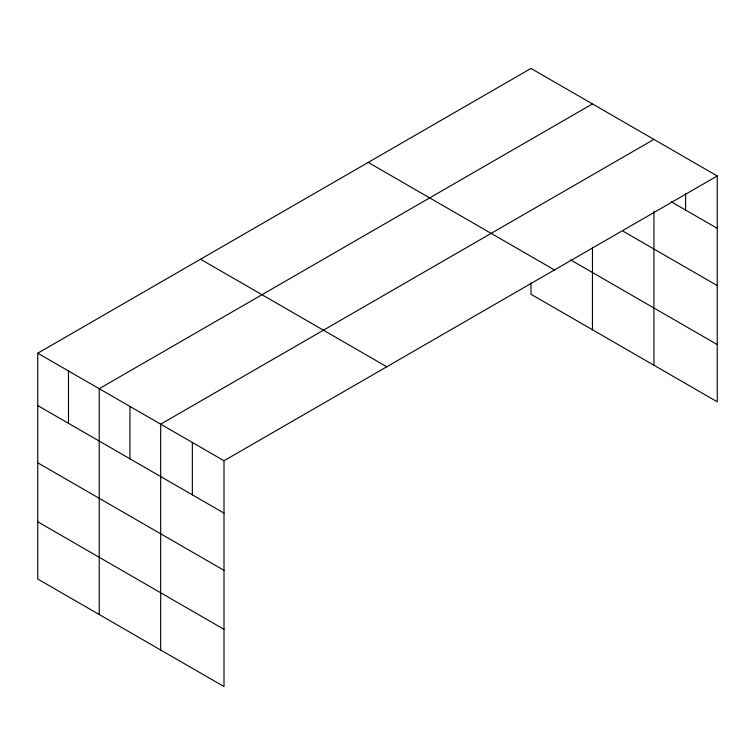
<?xml version="1.0" encoding="UTF-8"?>
<svg xmlns="http://www.w3.org/2000/svg" width="755" height="755" viewBox="0 0 755 755"><rect width="100%" height="100%" fill="white"/><g stroke="black" fill="none" stroke-linecap="round" stroke-linejoin="round"><path stroke-width="1.13" d="M717.25 175.972L224.008 460.739L224.008 686.569L37.75 579.028L37.75 353.208L530.991 68.431L717.25 175.972L717.25 401.792L530.991 294.261L530.991 282.814M653.924 211.24L653.924 365.231M592.458 103.916L99.216 388.693L99.216 614.523M653.924 139.401L160.673 424.178L160.673 650.008M671.289 201.802L717.25 228.34M623.196 231.275L717.25 285.579M570.648 259.918L717.25 344.554M368.223 162.41L554.481 269.941M200.519 259.229L386.777 366.76M37.75 353.208L224.008 460.739M37.75 405.577L224.008 513.117M37.75 462.815L224.008 570.355M37.75 521.79L224.008 629.33M685.587 193.771L685.587 210.06M592.458 247.734L592.458 329.746M192.346 442.458L192.346 494.836M129.945 406.435L129.945 458.814M68.478 370.95L68.478 423.319"/></g></svg>
